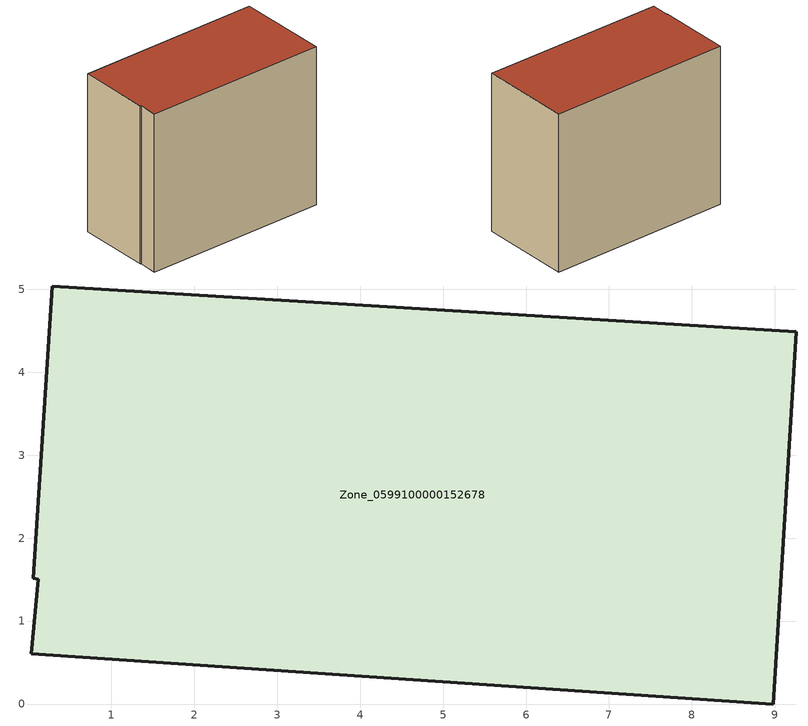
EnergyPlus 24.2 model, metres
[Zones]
Zone_0599100000152678
 floor ground (C_G): 0.12,1.5 0.06,1.52 0.29,5.04 9.26,4.49 8.98,0 0.03,0.61 z0
 wall outside (C_F): 8.98,0 9.26,4.49 0.29,5.04 0.06,1.52 0.12,1.5 0.03,0.61 8.98,0 z0:7.83
 roof outside (C_R): 0.12,1.5 0.03,0.61 8.98,0 9.26,4.49 0.29,5.04 0.06,1.52 z7.83
[BUILDING]
Pand.0599100000152678: North Axis=0; Terrain=City; Loads Convergence Tolerance Value=0.04; Temperature Convergence Tolerance Value=0.4; Solar Distribution=FullExterior; Maximum Number of Warmup Days=25; Minimum Number of Warmup Days=1
[Site:Location]
Rotterdam.The.Hague.AP_ZH_NLD Design_Conditions: Latitude=51.96; Longitude=4.45; Time Zone=1; Elevation=-4.5
[SITE:GROUNDTEMPERATURE:BUILDINGSURFACE]
18, 18, 18, 18, 18, 18, 18, 18, 18, 18, 18, 18
[MATERIAL] Thermal Absorptance=0.9; Solar Absorptance=0.7; Visible Absorptance=0.7
Name | Roughness | Thickness | Conductivity | Density | Specific Heat
G.TI.1946-1964 | MediumSmooth | 0.15 | 1 | 540 | 1210
F.TI.1946-1964 | Rough | 0.3 | 0.857143 | 1920 | 840
R.TI.1946-1964 | MediumRough | 0.2 | 0.277778 | 1500 | 1000
[CONSTRUCTION]
C_G: G.TI.1946-1964
C_F: F.TI.1946-1964
C_R: R.TI.1946-1964
[ZONE]
Zone_0599100000152678: Type=1; Multiplier=1; Ceiling Height=Autocalculate; Volume=Autocalculate; Floor Area=autocalculate; Part of Total Floor Area=Yes
[ZONEINFILTRATION:DESIGNFLOWRATE]
Infil_Zone_0599100000152678: Zone or ZoneList or Space or SpaceList=Zone_0599100000152678; Schedule=AlwaysOn; Design Flow Rate Calculation Method=Flow/Area; Flow Rate per Floor Area=0.003; Constant Term Coefficient=1; Temperature Term Coefficient=0; Velocity Term Coefficient=0; Velocity Squared Term Coefficient=0
[HVACTEMPLATE:ZONE:IDEALLOADSAIRSYSTEM]
Zone_0599100000152678: Maximum Heating Supply Air Temperature=50; Minimum Cooling Supply Air Temperature=13; Maximum Heating Supply Air Humidity Ratio=0.0156; Minimum Cooling Supply Air Humidity Ratio=0.0077; Heating Limit=NoLimit; Cooling Limit=NoLimit; Dehumidification Control Type=ConstantSensibleHeatRatio; Cooling Sensible Heat Ratio=0.7; Dehumidification Setpoint=60; Humidification Control Type=None; Humidification Setpoint=30; Outdoor Air Method=None; Outdoor Air Flow Rate per Person=0.00944; Outdoor Air Flow Rate per Zone Floor Area=0; Outdoor Air Flow Rate per Zone=0; Demand Controlled Ventilation Type=None; Outdoor Air Economizer Type=NoEconomizer; Heat Recovery Type=None; Sensible Heat Recovery Effectiveness=0.7; Latent Heat Recovery Effectiveness=0.65
[ZONECONTROL:THERMOSTAT]
ThermostatControl_Zone_0599100000152678: Zone or ZoneList=Zone_0599100000152678; Control Type Schedule=DualSetpointControlType; Control 1=Thermostat_Zone_0599100000152678; Temperature Difference Between Cutout And Setpoint=0
[THERMOSTATSETPOINT:DUALSETPOINT]
Thermostat_Zone_0599100000152678: Heating Setpoint Temperature Schedule=HeatingSetpoint_Zone_0599100000152678; Cooling Setpoint Temperature Schedule=CoolingSetpoint_Zone_0599100000152678
[SCHEDULE:COMPACT]
HeatingSetpoint_Zone_0599100000152678: Through: 12/31, For: AllDays, Until: 24:00, 21
CoolingSetpoint_Zone_0599100000152678: Through: 12/31, For: AllDays, Until: 24:00, 24
DualSetpointControlType: Through: 12/31, For: AllDays, Until: 24:00, 4
AlwaysOn: Through: 12/31, For: AllDays, Until: 24:00, 1
